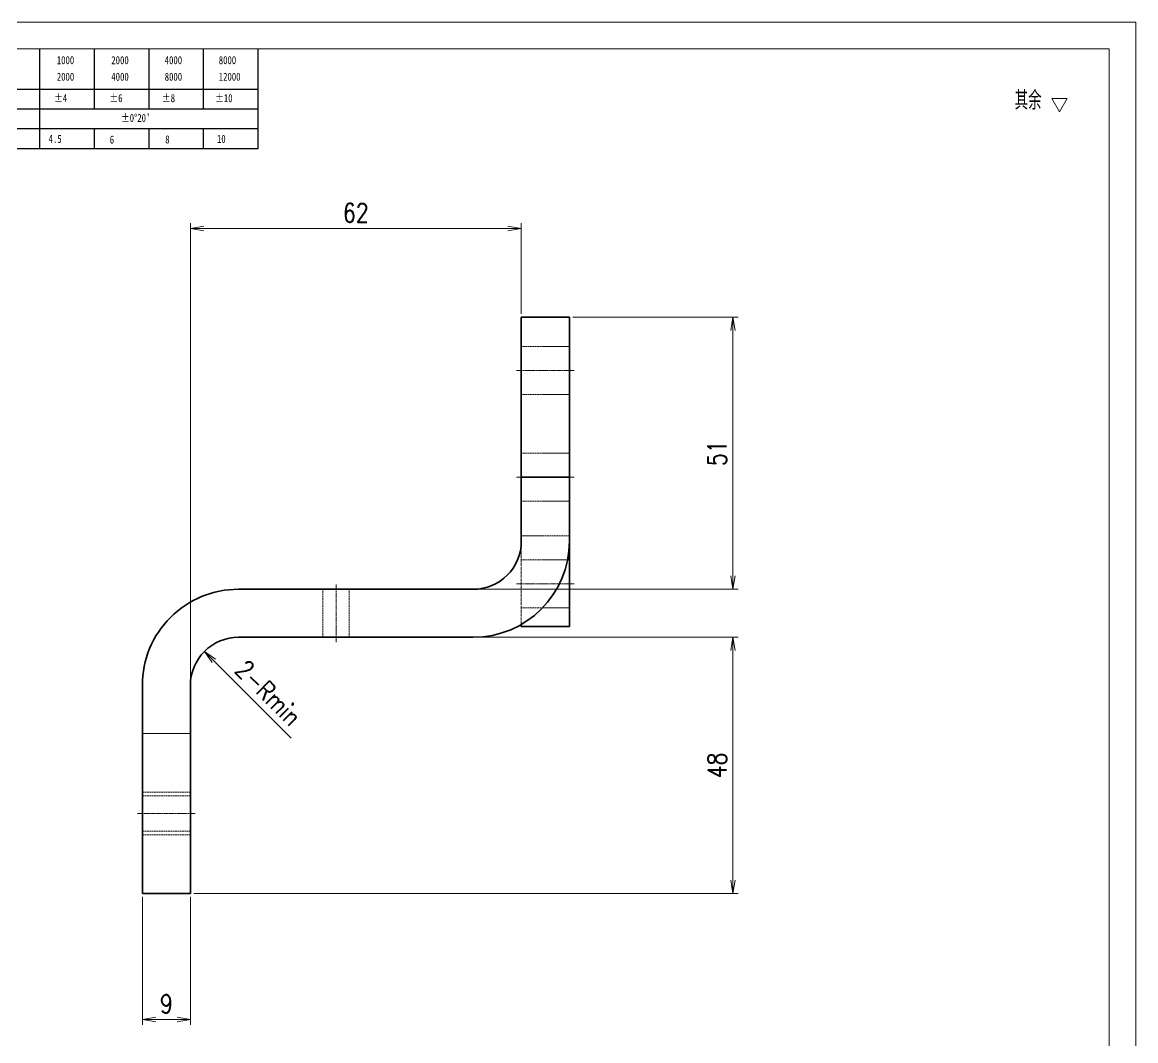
# Model space of a CAD drawing. Header units: millimetres. Extents: x 53130 to 124945, y -23470 to -1811.
# Drawn here: x 53804.8 to 54013.4, y -2419.9 to -2229.1 of the extents above; entities that cross this region are included whole.
import ezdxf

# ---------------------------------------------------------------- set-up
doc = ezdxf.new("R2010")
doc.units = ezdxf.units.MM
doc.header["$LTSCALE"] = 0.5
for name, pattern in [('AM_ISO02W050x2', [3.75, 3, -0.75]), ('AM_ISO08W050x2', [9, 6, -0.75, 1.5, -0.75]), ('DOT2', [0.125, 0, -0.125])]:
    doc.linetypes.add(name, pattern=pattern)
for name, color, linetype, lineweight in [('中心线', 2, 'AM_ISO08W050x2', 18), ('图框', 7, 'Continuous', 18), ('标注线', 3, 'Continuous', 18), ('粗实线', 7, 'Continuous', 35), ('虚线', 1, 'AM_ISO02W050x2', 18)]:
    doc.layers.add(name, color=color, linetype=linetype, lineweight=lineweight)
doc.layers.add('图\\M+19E79\\M+195B6\\M+18E9A', color=7, linetype='Continuous')
doc.layers.add('打印', color=7, linetype='Continuous', lineweight=15, plot=False)
doc.layers.add('打印-禁用', color=7, linetype='Continuous', lineweight=15, plot=False)
doc.styles.add('DIM', font='romans.shx', dxfattribs={"width": 0.8, "bigfont": 'bigfont.shx'})
doc.styles.add('国标', font='simfang.ttf', dxfattribs={"width": 0.8})
doc.styles.add('机械长仿宋', font='gbenor.shx', dxfattribs={"height": 1, "bigfont": 'gbcbig.shx'})
doc.dimstyles.new('XR 1-1$0', dxfattribs={"dimtxt": 3.5, "dimasz": 2.5, "dimexe": 1, "dimexo": 0.625, "dimgap": 1.2, "dimtad": 1, "dimzin": 9, "dimdsep": 46, "dimtxsty": 'DIM', "dimblk": 'OPEN', "dimcen": 0, "dimclrd": 8, "dimclre": 8, "dimclrt": 2, "dimazin": 2, "dimtfac": 0.5, "dimtmove": 0, "dimatfit": 3, "dimldrblk": 'OPEN', "dimfxl": 0, "dimtolj": 2, "dimlwd": 18, "dimlwe": 18, "dimarcsym": 0})
doc.dimstyles.new('XR 1-1$4', dxfattribs={"dimtxt": 3.5, "dimasz": 2.5, "dimexe": 1, "dimexo": 0.625, "dimgap": 1.2, "dimtad": 1, "dimtoh": 1, "dimdsep": 46, "dimtxsty": 'DIM', "dimblk": 'OPEN', "dimcen": 0, "dimclrd": 8, "dimclre": 8, "dimclrt": 2, "dimazin": 2, "dimtfac": 0.5, "dimtofl": 0, "dimtmove": 0, "dimatfit": 3, "dimldrblk": 'OPEN', "dimfxl": 0, "dimtolj": 2, "dimlwd": 18, "dimlwe": 18, "dimarcsym": 0})

# ---------------------------------------------------------------- blocks, each defined once
blk = doc.blocks.new('GZDEH零件A3图框V01版')
at = {"layer": '图\\M+19E79\\M+195B6\\M+18E9A', "color": 9}
for p, q in [((3072.2, -1561.98), (3072.2, -1554.46)), ((3082.42, -1561.98), (3082.42, -1554.46)), ((3092.64, -1561.98), (3092.64, -1554.46)), ((3102.86, -1561.98), (3102.86, -1554.46)), ((3113.09, -1573.08), (3113.09, -1554.46)), ((2996.09, -1561.98), (3113.09, -1561.98)), ((3072.2, -1573.08), (3072.2, -1561.98)), ((3082.42, -1565.68), (3082.42, -1561.98)), ((3092.64, -1565.68), (3092.64, -1561.98)), ((3102.86, -1565.68), (3102.86, -1561.98)), ((2996.09, -1565.68), (3113.09, -1565.68)), ((2996.09, -1569.38), (3113.09, -1569.38)), ((3082.42, -1573.08), (3082.42, -1569.48)), ((3092.64, -1573.08), (3092.64, -1569.38)), ((3102.86, -1573.08), (3102.86, -1569.38)), ((2990.09, -1573.08), (3113.09, -1573.08))]:
    blk.add_line(p, q, dxfattribs=at)
at = {"layer": '图框', "linetype": 'Continuous'}
for p, q in [((3272.49, -1554.46), (2882.49, -1554.46)), ((3272.49, -1832.96), (3272.49, -1554.46))]:
    blk.add_line(p, q, dxfattribs=at)
at = {"layer": '打印-禁用', "linetype": 'Continuous'}
for p, q in [((3277.49, -1549.46), (2857.49, -1549.46)), ((3277.49, -1846.46), (3277.49, -1549.46))]:
    blk.add_line(p, q, dxfattribs=at)
at = {"layer": '图\\M+19E79\\M+195B6\\M+18E9A', "color": 9, "style": '国标', "width": 0.8}
for s, p in [('1000', (3075.36, -1557.31)), ('2000', (3085.57, -1557.31)), ('4000', (3095.57, -1557.31)), ('8000', (3105.7, -1557.31)), ('2000', (3075.36, -1560.41)), ('4000', (3085.57, -1560.41)), ('8000', (3095.57, -1560.41)), ('12000', (3105.7, -1560.41)), ('±4', (3074.85, -1564.42)), ('±6', (3085.22, -1564.42)), ('±8', (3095.06, -1564.42)), ('±10', (3105.02, -1564.42)), ("±0%%D20'", (3087.38, -1568.12)), ('4.5', (3073.82, -1572.05)), ('6', (3085.28, -1572.19)), ('8', (3095.68, -1572.15)), ('10', (3105.36, -1572.06))]:
    blk.add_text(s, height=1.5, dxfattribs=at).set_placement(p)
blk = doc.blocks.new('DEH A3')
at = {"layer": '图框'}
blk.add_blockref('GZDEH零件A3图框V01版', (-2857.49, 1846.46), dxfattribs=at)
blk = doc.blocks.new('FINISHER_1')
at = {"layer": '标注线'}
for p, q in [((0, 0), (-1.44, 2.5)), ((-1.44, 2.5), (1.44, 2.5)), ((1.44, 2.5), (0, 0))]:
    blk.add_line(p, q, dxfattribs=at)
blk = doc.blocks.new('其余任何12.5')
at = {"layer": '标注线', "color": 2, "linetype": 'ByBlock', "lineweight": 30}
blk.add_blockref('FINISHER_1', (0, 0), dxfattribs=at)
at = {"layer": '标注线', "color": 7, "linetype": 'DOT2', "style": '机械长仿宋'}
blk.add_text('其余', height=3.5, dxfattribs=at).set_placement((-8.38, 0.4))
blk = doc.blocks.new('_Open')
at = {"color": 0, "linetype": 'ByBlock', "lineweight": -2}
for p, q in [((-1, 0.167), (0, 0)), ((-1, -0.167), (0, 0)), ((0, 0), (-1, 0))]:
    blk.add_line(p, q, dxfattribs=at)
blk = doc.blocks.new('*D30')
at = {"layer": 'Defpoints', "color": 0, "transparency": 16777216}
for p in [(53827.3, -2392.33), (53836.3, -2392.33), (53836.3, -2415.94)]:
    blk.add_point(p, dxfattribs=at)
at = {"layer": '标注线', "color": 8, "lineweight": 18, "transparency": 16777216}
for p, q in [((53827.3, -2392.95), (53827.3, -2416.94)), ((53836.3, -2392.95), (53836.3, -2416.94)), ((53829.8, -2415.94), (53833.8, -2415.94))]:
    blk.add_line(p, q, dxfattribs=at)
at = {"layer": '标注线', "color": 8, "linetype": 'ByBlock', "lineweight": 18, "transparency": 16777216, "xscale": 2.5, "yscale": 2.5, "zscale": 2.5, "rotation": 180}
blk.add_blockref('_Open', (53827.3, -2415.94), dxfattribs=at)
at = {"layer": '标注线', "color": 8, "linetype": 'ByBlock', "lineweight": 18, "transparency": 16777216, "xscale": 2.5, "yscale": 2.5, "zscale": 2.5}
blk.add_blockref('_Open', (53836.3, -2415.94), dxfattribs=at)
at = {"layer": '标注线', "color": 2, "transparency": 16777216, "insert": (53831.8, -2412.99), "char_height": 3.5, "attachment_point": 5, "style": 'DIM'}
blk.add_mtext('\\A2;9', dxfattribs=at)
blk = doc.blocks.new('*D31')
at = {"layer": 'Defpoints', "color": 0, "transparency": 16777216}
for p in [(53898.3, -2267.74), (53898.3, -2284.33), (53836.3, -2353.33)]:
    blk.add_point(p, dxfattribs=at)
at = {"layer": '标注线', "color": 8, "lineweight": 18, "transparency": 16777216}
for p, q in [((53836.3, -2352.7), (53836.3, -2266.74)), ((53898.3, -2283.7), (53898.3, -2266.74)), ((53838.8, -2267.74), (53895.8, -2267.74))]:
    blk.add_line(p, q, dxfattribs=at)
at = {"layer": '标注线', "color": 8, "linetype": 'ByBlock', "lineweight": 18, "transparency": 16777216, "xscale": 2.5, "yscale": 2.5, "zscale": 2.5, "rotation": 180}
blk.add_blockref('_Open', (53836.3, -2267.74), dxfattribs=at)
at = {"layer": '标注线', "color": 8, "linetype": 'ByBlock', "lineweight": 18, "transparency": 16777216, "xscale": 2.5, "yscale": 2.5, "zscale": 2.5}
blk.add_blockref('_Open', (53898.3, -2267.74), dxfattribs=at)
at = {"layer": '标注线', "color": 2, "transparency": 16777216, "insert": (53867.3, -2264.79), "char_height": 3.5, "attachment_point": 5, "style": 'DIM'}
blk.add_mtext('\\A2;62', dxfattribs=at)
blk = doc.blocks.new('*D32')
at = {"layer": 'Defpoints', "color": 0, "transparency": 16777216}
for p in [(53889.3, -2344.33), (53937.95, -2344.33), (53836.3, -2392.33)]:
    blk.add_point(p, dxfattribs=at)
at = {"layer": '标注线', "color": 8, "lineweight": 18, "transparency": 16777216}
for p, q in [((53889.92, -2344.33), (53938.95, -2344.33)), ((53937.95, -2389.83), (53937.95, -2346.83)), ((53836.92, -2392.33), (53938.95, -2392.33))]:
    blk.add_line(p, q, dxfattribs=at)
at = {"layer": '标注线', "color": 8, "linetype": 'ByBlock', "lineweight": 18, "transparency": 16777216, "xscale": 2.5, "yscale": 2.5, "zscale": 2.5}
for p, rotation in [((53937.95, -2344.33), 90), ((53937.95, -2392.33), 270)]:
    blk.add_blockref('_Open', p, dxfattribs=dict(at, rotation=rotation))
at = {"layer": '标注线', "color": 2, "transparency": 16777216, "insert": (53935, -2368.33), "char_height": 3.5, "attachment_point": 5, "rotation": 90, "style": 'DIM'}
blk.add_mtext('\\A2;48', dxfattribs=at)
blk = doc.blocks.new('*D33')
at = {"layer": 'Defpoints', "color": 0, "transparency": 16777216}
for p in [(53907.3, -2284.33), (53937.95, -2284.33), (53889.3, -2335.33)]:
    blk.add_point(p, dxfattribs=at)
at = {"layer": '标注线', "color": 8, "lineweight": 18, "transparency": 16777216}
for p, q in [((53907.92, -2284.33), (53938.95, -2284.33)), ((53937.95, -2332.83), (53937.95, -2286.83)), ((53889.92, -2335.33), (53938.95, -2335.33))]:
    blk.add_line(p, q, dxfattribs=at)
at = {"layer": '标注线', "color": 8, "linetype": 'ByBlock', "lineweight": 18, "transparency": 16777216, "xscale": 2.5, "yscale": 2.5, "zscale": 2.5}
for p, rotation in [((53937.95, -2284.33), 90), ((53937.95, -2335.33), 270)]:
    blk.add_blockref('_Open', p, dxfattribs=dict(at, rotation=rotation))
at = {"layer": '标注线', "color": 2, "transparency": 16777216, "insert": (53935, -2309.83), "char_height": 3.5, "attachment_point": 5, "rotation": 90, "style": 'DIM'}
blk.add_mtext('\\A2;51', dxfattribs=at)
blk = doc.blocks.new('*D34')
at = {"layer": 'Defpoints', "color": 0, "transparency": 16777216}
for p in [(53838.93, -2346.97), (53845.3, -2353.33)]:
    blk.add_point(p, dxfattribs=at)
at = {"layer": '标注线', "color": 8, "lineweight": 18, "transparency": 16777216}
blk.add_line((53840.7, -2348.74), (53855.21, -2363.22), dxfattribs=at)
at = {"layer": '标注线', "color": 8, "linetype": 'ByBlock', "lineweight": 18, "transparency": 16777216, "xscale": 2.5, "yscale": 2.5, "zscale": 2.5, "rotation": 135.0613863596226}
blk.add_blockref('_Open', (53838.93, -2346.97), dxfattribs=at)
at = {"layer": '标注线', "color": 2, "transparency": 16777216, "insert": (53850.92, -2354.77), "char_height": 3.5, "attachment_point": 5, "rotation": 315.0614, "style": 'DIM'}
blk.add_mtext('\\A2;\\A2;2-Rmin', dxfattribs=at)

msp = doc.modelspace()

# ---------------------------------------------------------------- linework, layer by layer
at = {"layer": '中心线', "ltscale": 0.27002}
for p, q in [((53908.199, -2294.328), (53897.398, -2294.328)), ((53908.199, -2314.328), (53897.398, -2314.328)), ((53908.199, -2334.328), (53897.398, -2334.328))]:
    msp.add_line(p, q, dxfattribs=at)
at = {"layer": '中心线', "ltscale": 0.27}
msp.add_line((53863.597, -2345.228), (53863.597, -2334.428), dxfattribs=at)
at = {"layer": '中心线', "ltscale": 0.269995}
msp.add_line((53826.399, -2377.328), (53837.199, -2377.328), dxfattribs=at)
at = {"layer": '打印'}
msp.add_lwpolyline([(53593.407, -2229.107), (54013.407, -2229.107), (54013.407, -2526.107), (53593.407, -2526.107)], close=True, dxfattribs=at)
at = {"layer": '粗实线', "ltscale": 0.225}
for p, q in [((53907.299, -2284.328), (53898.299, -2284.328)), ((53907.299, -2314.328), (53898.299, -2314.328)), ((53898.299, -2342.328), (53907.299, -2342.328)), ((53827.299, -2392.328), (53836.299, -2392.328))]:
    msp.add_line(p, q, dxfattribs=at)
at = {"layer": '粗实线'}
for p, q in [((53898.299, -2314.328), (53898.299, -2284.328)), ((53907.299, -2314.328), (53907.299, -2284.328)), ((53889.299, -2335.328), (53845.299, -2335.328)), ((53845.299, -2344.328), (53889.299, -2344.328)), ((53827.299, -2353.328), (53827.299, -2392.328)), ((53836.299, -2392.328), (53836.299, -2353.328))]:
    msp.add_line(p, q, dxfattribs=at)
at = {"layer": '粗实线', "ltscale": 0.3}
for p, q in [((53898.299, -2314.328), (53898.299, -2326.328)), ((53907.299, -2314.328), (53907.299, -2326.328))]:
    msp.add_line(p, q, dxfattribs=at)
at = {"layer": '粗实线', "ltscale": 0.4}
msp.add_line((53907.299, -2342.328), (53907.299, -2326.328), dxfattribs=at)
at = {"layer": '粗实线', "ltscale": 0.010288}
msp.add_line((53898.299, -2342.328), (53898.299, -2341.917), dxfattribs=at)
at = {"layer": '粗实线'}
for centre, radius, start, end in [((53889.299, -2326.328), 18, 270, 0), ((53889.299, -2326.328), 9, 270, 0), ((53845.299, -2353.328), 18, 90, 180.00001), ((53845.299, -2353.328), 9, 90, 180.00001)]:
    msp.add_arc(centre, radius, start, end, dxfattribs=at)
at = {"layer": '虚线', "ltscale": 0.225}
for p, q in [((53907.299, -2289.828), (53898.299, -2289.828)), ((53907.299, -2298.828), (53898.299, -2298.828)), ((53907.299, -2309.828), (53898.299, -2309.828)), ((53907.299, -2318.828), (53898.299, -2318.828)), ((53898.299, -2325.328), (53907.299, -2325.328)), ((53907.299, -2329.828), (53898.299, -2329.828)), ((53861.138, -2344.328), (53861.138, -2335.328)), ((53861.138, -2344.328), (53861.138, -2335.328)), ((53866.055, -2344.328), (53866.055, -2335.328)), ((53866.055, -2344.328), (53866.055, -2335.328)), ((53907.299, -2338.828), (53898.299, -2338.828)), ((53836.299, -2362.328), (53827.299, -2362.328)), ((53827.299, -2373.328), (53836.299, -2373.328)), ((53827.299, -2373.328), (53836.299, -2373.328)), ((53827.299, -2374.005), (53836.299, -2374.005)), ((53827.299, -2374.005), (53836.299, -2374.005)), ((53827.299, -2380.652), (53836.299, -2380.652)), ((53827.299, -2380.652), (53836.299, -2380.652)), ((53827.299, -2381.328), (53836.299, -2381.328)), ((53827.299, -2381.328), (53836.299, -2381.328))]:
    msp.add_line(p, q, dxfattribs=at)
at = {"layer": '虚线', "ltscale": 0.389712}
msp.add_line((53898.299, -2341.917), (53898.299, -2326.328), dxfattribs=at)

# ---------------------------------------------------------------- block references
at = {"layer": '图框'}
msp.add_blockref('DEH A3', (53593.407, -2526.107), dxfattribs=at)
at = {"layer": '标注线'}
msp.add_blockref('其余任何12.5', (53999.112, -2245.871), dxfattribs=at)

# ---------------------------------------------------------------- dimensions: what is measured, and where the dimension line sits
for base, p1, p2, picture, middle in [((53898.299, -2267.736), (53836.299, -2353.328), (53898.299, -2284.328), '*D31', (53867.299, -2264.786)), ((53836.299, -2415.941), (53827.299, -2392.328), (53836.299, -2392.328), '*D30', (53831.799, -2412.991))]:
    dim = msp.add_linear_dim(base=base, p1=p1, p2=p2, dimstyle='XR 1-1$0', dxfattribs=at)
    dim.commit()
    dim.dimension.update_dxf_attribs({"geometry": picture, "text_midpoint": middle})
for base, p1, p2, picture, middle in [((53937.949, -2284.328), (53889.299, -2335.328), (53907.299, -2284.328), '*D33', (53934.999, -2309.828)), ((53937.949, -2344.328), (53836.299, -2392.328), (53889.299, -2344.328), '*D32', (53934.999, -2368.328))]:
    dim = msp.add_linear_dim(base=base, p1=p1, p2=p2, angle=90, dimstyle='XR 1-1$0', dxfattribs=at)
    dim.commit()
    dim.dimension.update_dxf_attribs({"geometry": picture, "text_midpoint": middle})
dim = msp.add_radius_dim(center=(53845.299, -2353.328), mpoint=(53838.928, -2346.971), text='\\A2;2-Rmin', dimstyle='XR 1-1$4', override={"dimtxsty": 'DIM'}, dxfattribs=at)
dim.commit()
dim.dimension.update_dxf_attribs({"geometry": '*D34', "text_midpoint": (53848.838, -2356.86), "dimtype": 164})

doc.saveas('drawing.dxf')
